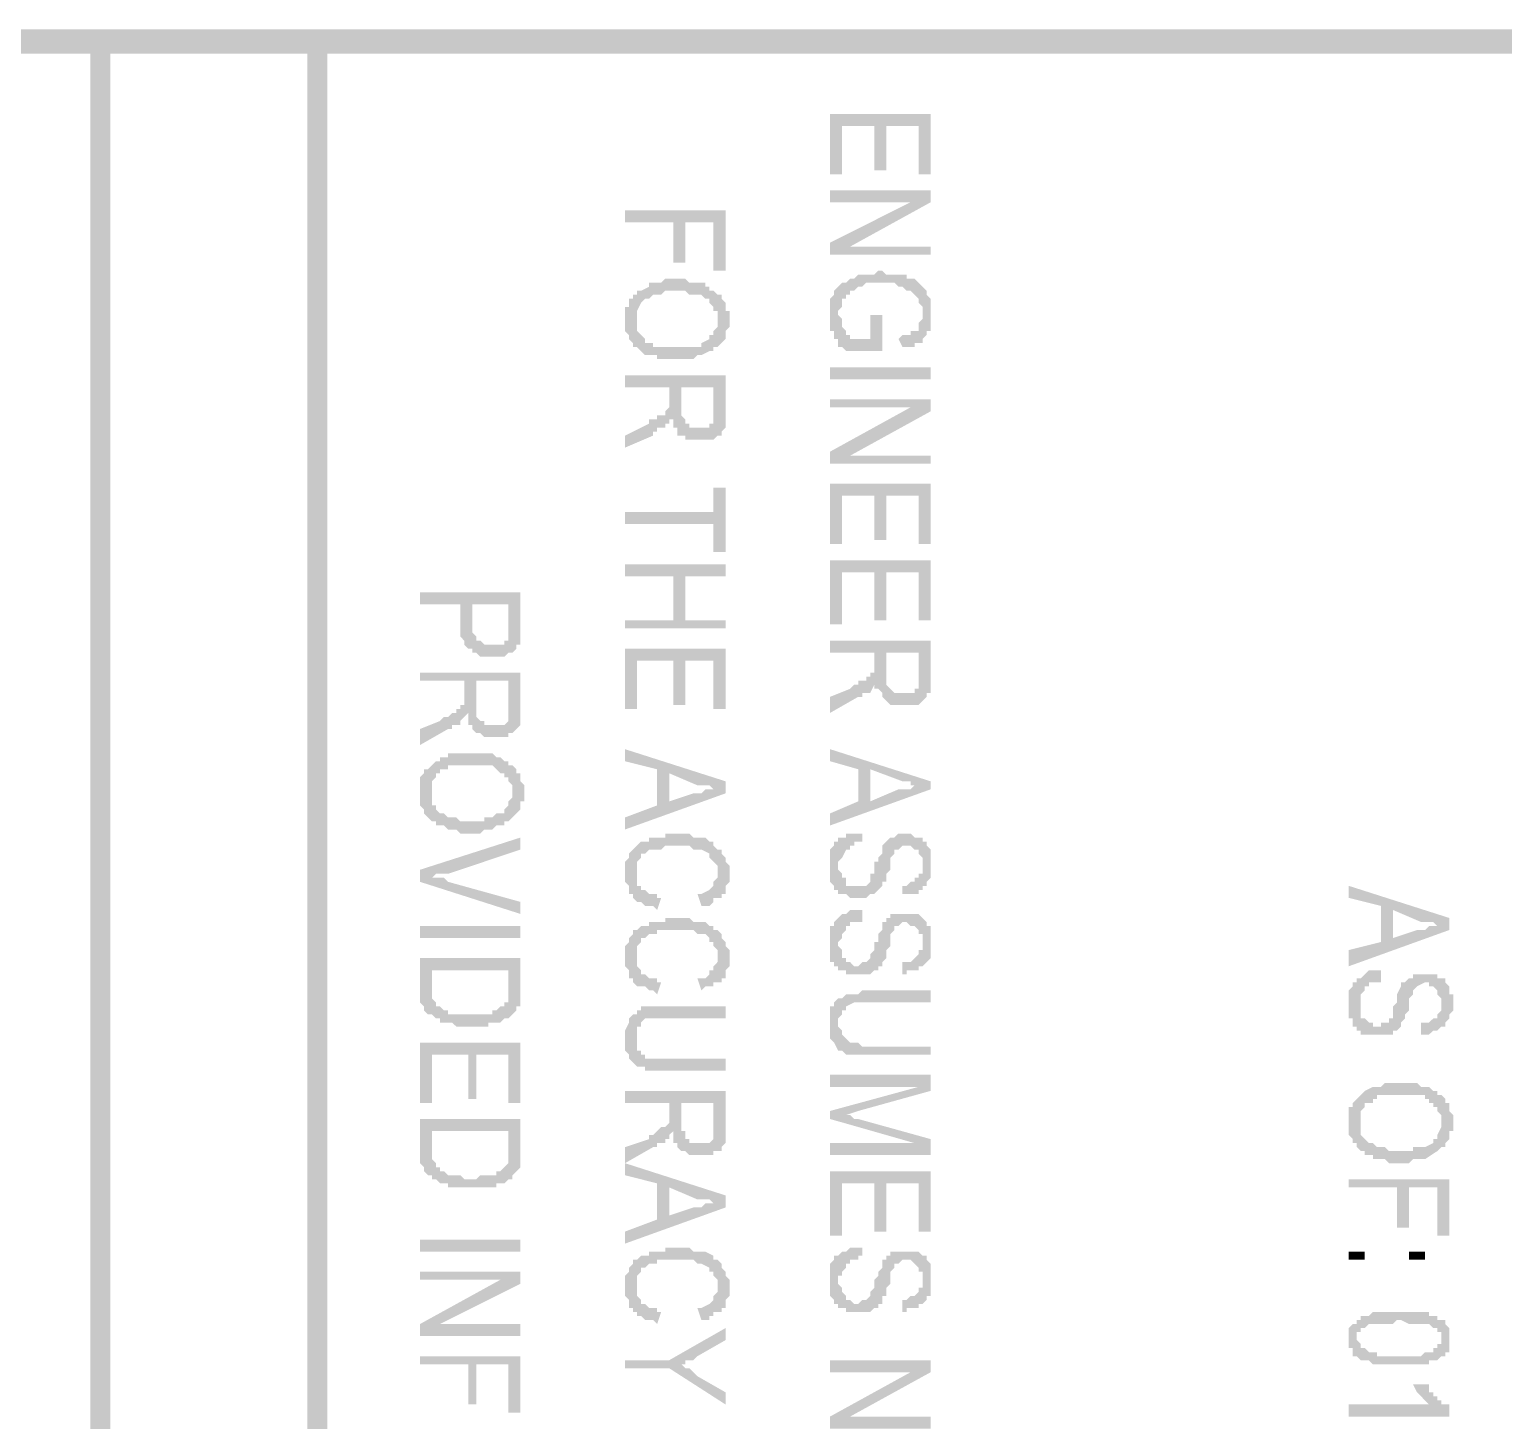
# Model space of a CAD drawing. Header units: inches. Extents: x -186 to 186, y -282 to 282.
# Drawn here: x 117.59 to 131.17, y -270.7 to -257.89 of the extents above; entities that cross this region are included whole.
import ezdxf

# ---------------------------------------------------------------- set-up
doc = ezdxf.new("R2010")
doc.units = ezdxf.units.IN
doc.header["$MEASUREMENT"] = 0
doc.layers.add('H', color=7, linetype='CONTINUOUS', lineweight=100)

msp = doc.modelspace()

# ---------------------------------------------------------------- hatches: boundary and pattern name
at = {"layer": 'H', "linetype": 'Continuous'}
for points in [[(186.111, -257.889), (-185.889, -258.111), (-186.111, -257.889)], [(185.889, -258.111), (186.111, -257.889), (-185.889, -258.111)], [(118.333, -258), (118.148, -258), (118.333, -282)], [(118.148, -258), (118.333, -282), (118.148, -282)], [(120.333, -258), (120.148, -258), (120.333, -282)], [(120.148, -258), (120.333, -282), (120.148, -282)], [(125.889, -259.222), (125.889, -258.667), (124.963, -258.667), (124.963, -259.222), (125.074, -259.222), (125.074, -258.778), (125.37, -258.778), (125.37, -259.185), (125.481, -259.185), (125.481, -258.778), (125.778, -258.778), (125.778, -259.222)], [(125.889, -259.481), (125.889, -259.37), (124.963, -259.37), (124.963, -259.481), (125.704, -259.481)], [(125.889, -259.481), (125.704, -259.481), (124.963, -259.852), (125.148, -259.889)], [(124, -260.111), (124, -259.556), (123.074, -259.556), (123.074, -259.667), (123.519, -259.667), (123.519, -260.037), (123.63, -260.037), (123.63, -259.667), (123.889, -259.667), (123.889, -260.111)], [(125.889, -259.963), (125.889, -259.889), (125.148, -259.889), (124.963, -259.852), (124.963, -259.963)], [(125.889, -260.519), (125.889, -260.444), (125.889, -260.407), (125.889, -260.37), (125.852, -260.333), (125.852, -260.296), (125.815, -260.259), (125.778, -260.222), (125.741, -260.185), (125.704, -260.185), (125.667, -260.185), (125.667, -260.148), (125.63, -260.148), (125.593, -260.148), (125.556, -260.148), (125.481, -260.148), (125.444, -260.111), (125.407, -260.111), (125.37, -260.148), (125.296, -260.148), (125.259, -260.148), (125.222, -260.148), (125.185, -260.185), (125.148, -260.185), (125.111, -260.222), (125.074, -260.222), (125.037, -260.259), (125, -260.296), (125, -260.333), (124.963, -260.37), (124.963, -260.407), (124.963, -260.444), (124.963, -260.593), (124.963, -260.63), (124.963, -260.667), (125, -260.667), (125, -260.704), (125, -260.741), (125.037, -260.741), (125.037, -260.778), (125.037, -260.815), (125.037, -260.481), (125.074, -260.444), (125.074, -260.407), (125.074, -260.37), (125.111, -260.37), (125.111, -260.333), (125.148, -260.333), (125.148, -260.296), (125.185, -260.296), (125.222, -260.259), (125.259, -260.259), (125.296, -260.222), (125.333, -260.222), (125.37, -260.222), (125.481, -260.222), (125.519, -260.222), (125.556, -260.222), (125.593, -260.259), (125.63, -260.259), (125.667, -260.296), (125.704, -260.296), (125.741, -260.333), (125.778, -260.37), (125.778, -260.407), (125.815, -260.444), (125.815, -260.519), (125.815, -260.741), (125.852, -260.704), (125.852, -260.667), (125.889, -260.667), (125.889, -260.63), (125.889, -260.593)], [(124.037, -260.556), (124.037, -260.481), (124, -260.481), (124, -260.444), (124, -260.407), (123.963, -260.37), (123.963, -260.333), (123.926, -260.333), (123.889, -260.296), (123.852, -260.296), (123.852, -260.259), (123.815, -260.259), (123.815, -260.222), (123.778, -260.222), (123.741, -260.222), (123.704, -260.222), (123.667, -260.222), (123.63, -260.185), (123.444, -260.185), (123.407, -260.222), (123.37, -260.222), (123.333, -260.222), (123.296, -260.222), (123.296, -260.259), (123.222, -260.296), (123.185, -260.296), (123.185, -260.333), (123.148, -260.333), (123.148, -260.37), (123.111, -260.37), (123.111, -260.407), (123.111, -260.444), (123.074, -260.444), (123.074, -260.481), (123.074, -260.63), (123.074, -260.667), (123.111, -260.704), (123.111, -260.741), (123.148, -260.778), (123.148, -260.815), (123.185, -260.556), (123.185, -260.519), (123.185, -260.481), (123.222, -260.407), (123.259, -260.37), (123.296, -260.37), (123.333, -260.333), (123.37, -260.333), (123.407, -260.333), (123.444, -260.296), (123.63, -260.296), (123.667, -260.333), (123.704, -260.333), (123.741, -260.333), (123.778, -260.333), (123.815, -260.37), (123.852, -260.37), (123.852, -260.407), (123.889, -260.444), (123.889, -260.481), (123.926, -260.481), (123.926, -260.815), (123.963, -260.778), (124, -260.741), (124, -260.704), (124, -260.667), (124.037, -260.63), (124.037, -260.593)], [(123.926, -260.815), (123.926, -260.556), (123.926, -260.63), (123.889, -260.667), (123.889, -260.704), (123.852, -260.704), (123.852, -260.741), (123.778, -260.778), (123.778, -260.815), (123.741, -260.815), (123.704, -260.815), (123.667, -260.815), (123.444, -260.815), (123.407, -260.815), (123.37, -260.815), (123.333, -260.815), (123.333, -260.778), (123.296, -260.778), (123.259, -260.778), (123.259, -260.741), (123.222, -260.704), (123.185, -260.667), (123.185, -260.63), (123.185, -260.556), (123.148, -260.815), (123.185, -260.815), (123.222, -260.852), (123.259, -260.889), (123.296, -260.889), (123.333, -260.889), (123.37, -260.889), (123.37, -260.926), (123.407, -260.926), (123.444, -260.926), (123.63, -260.926), (123.667, -260.926), (123.704, -260.926), (123.741, -260.889), (123.778, -260.889), (123.852, -260.852), (123.889, -260.852), (123.889, -260.815)], [(125.444, -260.852), (125.444, -260.519), (125.333, -260.519), (125.333, -260.741), (125.148, -260.741), (125.148, -260.704), (125.111, -260.704), (125.111, -260.667), (125.074, -260.63), (125.074, -260.593), (125.074, -260.556), (125.037, -260.519), (125.037, -260.815), (125.074, -260.815), (125.111, -260.852)], [(125.815, -260.741), (125.815, -260.519), (125.815, -260.556), (125.778, -260.593), (125.778, -260.63), (125.778, -260.667), (125.741, -260.667), (125.704, -260.667), (125.704, -260.704), (125.667, -260.704), (125.63, -260.704), (125.593, -260.741), (125.63, -260.815), (125.667, -260.815), (125.704, -260.815), (125.741, -260.815), (125.741, -260.778), (125.778, -260.778), (125.815, -260.778)], [(124, -261.407), (124, -261.074), (123.074, -261.074), (123.074, -261.185), (123.481, -261.185), (123.481, -261.296), (123.519, -261.481), (123.519, -261.519), (123.519, -261.556), (123.556, -261.556), (123.556, -261.593), (123.556, -261.63), (123.593, -261.63), (123.593, -261.185), (123.889, -261.185), (123.889, -261.407), (123.926, -261.63), (123.963, -261.63), (123.963, -261.593), (124, -261.556), (124, -261.519), (124, -261.481), (124, -261.444)], [(124.963, -261.111), (125.889, -261.111), (125.889, -261), (124.963, -261)], [(123.926, -261.63), (123.889, -261.407), (123.889, -261.481), (123.889, -261.519), (123.852, -261.519), (123.852, -261.556), (123.815, -261.556), (123.704, -261.556), (123.667, -261.556), (123.667, -261.519), (123.63, -261.519), (123.63, -261.481), (123.593, -261.444), (123.593, -261.185), (123.593, -261.63), (123.63, -261.63), (123.63, -261.667), (123.667, -261.667), (123.704, -261.667), (123.815, -261.667), (123.852, -261.667), (123.889, -261.667)], [(123.519, -261.481), (123.481, -261.296), (123.481, -261.333), (123.481, -261.37), (123.444, -261.407), (123.444, -261.444), (123.407, -261.444), (123.37, -261.444), (123.37, -261.481), (123.333, -261.481), (123.296, -261.481), (123.296, -261.519), (123.074, -261.63), (123.074, -261.741), (123.333, -261.63), (123.333, -261.593), (123.37, -261.593), (123.37, -261.556), (123.407, -261.556), (123.444, -261.556), (123.444, -261.519), (123.481, -261.519), (123.481, -261.481)], [(125.889, -261.407), (125.889, -261.296), (124.963, -261.296), (124.963, -261.37), (125.704, -261.37)], [(125.889, -261.407), (125.704, -261.37), (124.963, -261.778), (125.148, -261.815)], [(125.889, -261.889), (125.889, -261.815), (125.148, -261.815), (124.963, -261.778), (124.963, -261.889)], [(124, -262.704), (124, -262.111), (123.889, -262.111), (123.889, -262.333), (123.074, -262.333), (123.074, -262.444), (123.889, -262.444), (123.889, -262.704)], [(125.889, -262.63), (125.889, -262.074), (124.963, -262.074), (124.963, -262.63), (125.074, -262.63), (125.074, -262.185), (125.37, -262.185), (125.37, -262.593), (125.481, -262.593), (125.481, -262.185), (125.778, -262.185), (125.778, -262.63)], [(124, -262.926), (124, -262.815), (123.074, -262.815), (123.074, -262.926), (123.519, -262.926), (123.519, -263.333), (123.63, -262.926)], [(125.889, -263.333), (125.889, -262.778), (124.963, -262.778), (124.963, -263.37), (125.074, -263.37), (125.074, -262.889), (125.37, -262.889), (125.37, -263.333), (125.481, -263.333), (125.481, -262.889), (125.778, -262.889), (125.778, -263.333)], [(124, -263.407), (124, -263.333), (123.63, -263.333), (123.63, -262.926), (123.519, -263.333), (123.074, -263.333), (123.074, -263.407)], [(122.111, -263.37), (122.111, -263.074), (121.185, -263.074), (121.185, -263.185), (121.556, -263.185), (121.556, -263.481), (121.593, -263.519), (121.593, -263.556), (121.63, -263.593), (121.667, -263.593), (121.667, -263.63), (121.667, -263.185), (122, -263.185), (122, -263.63), (122.037, -263.63), (122.074, -263.593), (122.074, -263.556), (122.111, -263.556), (122.111, -263.519), (122.111, -263.481), (122.111, -263.407)], [(122, -263.63), (122, -263.37), (122, -263.444), (122, -263.481), (122, -263.519), (121.963, -263.519), (121.963, -263.556), (121.926, -263.556), (121.889, -263.556), (121.778, -263.556), (121.741, -263.519), (121.704, -263.519), (121.704, -263.481), (121.667, -263.444), (121.667, -263.185), (121.667, -263.63), (121.704, -263.63), (121.741, -263.667), (121.778, -263.667), (121.815, -263.667), (121.926, -263.667), (121.963, -263.667)], [(125.889, -263.852), (125.889, -263.519), (124.963, -263.519), (124.963, -263.63), (125.37, -263.63), (125.37, -263.741), (125.37, -263.889), (125.37, -263.963), (125.407, -263.963), (125.444, -264), (125.444, -264.037), (125.481, -264.074), (125.481, -263.63), (125.778, -263.63), (125.778, -263.852), (125.815, -264.074), (125.852, -264.037), (125.852, -264), (125.889, -264), (125.889, -263.963), (125.889, -263.926), (125.889, -263.889)], [(124, -264.148), (124, -263.593), (123.074, -263.593), (123.074, -264.148), (123.185, -264.148), (123.185, -263.704), (123.519, -263.704), (123.519, -264.111), (123.63, -264.111), (123.63, -263.704), (123.889, -263.704), (123.889, -264.148)], [(125.815, -264.074), (125.778, -263.852), (125.778, -263.926), (125.778, -263.963), (125.741, -263.963), (125.741, -264), (125.704, -264), (125.593, -264), (125.556, -264), (125.519, -263.963), (125.481, -263.926), (125.481, -263.889), (125.481, -263.63), (125.481, -264.074), (125.519, -264.111), (125.556, -264.111), (125.593, -264.111), (125.704, -264.111), (125.741, -264.111), (125.778, -264.111)], [(122.111, -264.148), (122.111, -263.815), (121.185, -263.815), (121.185, -263.889), (121.593, -263.889), (121.593, -264.037), (121.63, -264.185), (121.63, -264.222), (121.63, -264.259), (121.63, -264.296), (121.667, -264.296), (121.667, -264.333), (121.704, -264.37), (121.704, -263.889), (122, -263.889), (122, -264.148), (122.037, -264.37), (122.074, -264.333), (122.111, -264.296), (122.111, -264.259), (122.111, -264.222), (122.111, -264.185)], [(125.37, -263.889), (125.37, -263.741), (125.37, -263.778), (125.37, -263.815), (125.333, -263.815), (125.333, -263.852), (125.296, -263.852), (125.296, -263.889), (125.259, -263.889), (125.222, -263.889), (125.222, -263.926), (125.185, -263.926), (125.148, -263.963), (124.963, -264.037), (124.963, -264.185), (125.222, -264.037), (125.259, -264.037), (125.259, -264), (125.296, -264), (125.333, -264), (125.37, -263.926)], [(122.037, -264.37), (122, -264.148), (122, -264.222), (122, -264.259), (121.963, -264.296), (121.926, -264.296), (121.815, -264.296), (121.778, -264.296), (121.778, -264.259), (121.741, -264.259), (121.704, -264.222), (121.704, -264.185), (121.704, -263.889), (121.704, -264.37), (121.741, -264.37), (121.778, -264.407), (121.815, -264.407), (121.926, -264.407), (121.963, -264.407), (122, -264.407), (122, -264.37)], [(121.63, -264.185), (121.593, -264.037), (121.593, -264.074), (121.593, -264.111), (121.556, -264.111), (121.556, -264.148), (121.519, -264.148), (121.519, -264.185), (121.481, -264.185), (121.444, -264.222), (121.407, -264.222), (121.37, -264.259), (121.185, -264.333), (121.185, -264.481), (121.444, -264.333), (121.481, -264.333), (121.481, -264.296), (121.519, -264.296), (121.556, -264.296), (121.556, -264.259), (121.593, -264.222)], [(122.148, -264.926), (122.148, -264.852), (122.111, -264.815), (122.111, -264.741), (122.074, -264.741), (122.074, -264.704), (122.037, -264.667), (122, -264.667), (122, -264.63), (121.963, -264.63), (121.926, -264.593), (121.889, -264.593), (121.852, -264.556), (121.815, -264.556), (121.778, -264.556), (121.741, -264.556), (121.556, -264.556), (121.519, -264.556), (121.481, -264.556), (121.444, -264.556), (121.444, -264.593), (121.407, -264.593), (121.37, -264.593), (121.37, -264.63), (121.333, -264.63), (121.296, -264.667), (121.259, -264.704), (121.222, -264.704), (121.222, -264.741), (121.185, -264.778), (121.185, -264.815), (121.185, -264.852), (121.185, -265), (121.185, -265.037), (121.222, -265.074), (121.222, -265.111), (121.259, -265.148), (121.296, -264.926), (121.296, -264.852), (121.296, -264.815), (121.333, -264.778), (121.333, -264.741), (121.37, -264.741), (121.37, -264.704), (121.407, -264.704), (121.444, -264.704), (121.444, -264.667), (121.481, -264.667), (121.519, -264.667), (121.556, -264.667), (121.741, -264.667), (121.778, -264.667), (121.815, -264.667), (121.852, -264.667), (121.889, -264.704), (121.926, -264.741), (121.963, -264.741), (121.963, -264.778), (122, -264.778), (122, -264.815), (122.037, -264.852), (122.037, -265.148), (122.074, -265.111), (122.111, -265.074), (122.111, -265.037), (122.111, -265), (122.148, -265), (122.148, -264.963)], [(124, -264.926), (124, -264.815), (123.074, -264.519), (123.074, -264.63), (123.37, -264.704), (123.37, -265.037), (123.481, -264.741), (123.741, -264.852), (123.778, -264.852), (123.815, -264.852), (123.852, -264.852), (123.889, -264.889), (123.926, -264.889)], [(125.889, -264.889), (125.889, -264.815), (124.963, -264.519), (124.963, -264.63), (125.222, -264.704), (125.222, -265), (125.333, -264.704), (125.63, -264.815), (125.667, -264.815), (125.704, -264.815), (125.704, -264.852), (125.741, -264.852), (125.778, -264.852), (125.815, -264.852)], [(124, -264.926), (123.926, -264.889), (123.889, -264.889), (123.852, -264.889), (123.815, -264.889), (123.778, -264.926), (123.704, -264.926), (123.481, -265), (123.481, -264.741), (123.37, -265.037), (123.074, -265.148), (123.074, -265.259)], [(125.889, -264.889), (125.815, -264.852), (125.778, -264.852), (125.741, -264.852), (125.704, -264.889), (125.667, -264.889), (125.63, -264.889), (125.593, -264.889), (125.333, -265), (125.333, -264.704), (125.222, -265), (124.963, -265.111), (124.963, -265.222)], [(122.037, -265.148), (122.037, -264.926), (122.037, -264.963), (122, -265), (122, -265.037), (121.963, -265.074), (121.963, -265.111), (121.926, -265.111), (121.889, -265.111), (121.852, -265.148), (121.815, -265.148), (121.778, -265.148), (121.778, -265.185), (121.556, -265.185), (121.519, -265.148), (121.481, -265.148), (121.444, -265.148), (121.407, -265.111), (121.37, -265.111), (121.333, -265.074), (121.333, -265.037), (121.296, -265.037), (121.296, -265), (121.296, -264.963), (121.296, -264.926), (121.259, -265.148), (121.296, -265.185), (121.333, -265.185), (121.333, -265.222), (121.37, -265.222), (121.407, -265.222), (121.444, -265.259), (121.481, -265.259), (121.519, -265.259), (121.556, -265.296), (121.741, -265.296), (121.778, -265.259), (121.815, -265.259), (121.852, -265.259), (121.889, -265.222), (121.926, -265.222), (121.963, -265.222), (121.963, -265.185), (122, -265.185)], [(123.926, -265.444), (123.889, -265.407), (123.889, -265.37), (123.852, -265.37), (123.815, -265.333), (123.778, -265.333), (123.741, -265.333), (123.704, -265.333), (123.667, -265.296), (123.444, -265.296), (123.444, -265.333), (123.37, -265.333), (123.333, -265.333), (123.296, -265.333), (123.296, -265.37), (123.259, -265.37), (123.222, -265.37), (123.185, -265.407), (123.148, -265.444), (123.111, -265.481), (123.111, -265.519), (123.074, -265.556), (123.074, -265.741), (123.111, -265.778), (123.111, -265.815), (123.111, -265.852), (123.148, -265.852), (123.148, -265.889), (123.185, -265.667), (123.185, -265.593), (123.185, -265.556), (123.222, -265.519), (123.222, -265.481), (123.259, -265.481), (123.296, -265.444), (123.333, -265.444), (123.37, -265.444), (123.407, -265.444), (123.444, -265.407), (123.667, -265.407), (123.704, -265.444), (123.741, -265.444), (123.778, -265.444), (123.852, -265.481), (123.852, -265.519), (123.889, -265.556), (123.926, -265.593), (123.926, -265.667)], [(125.889, -265.556), (125.889, -265.519), (125.889, -265.481), (125.889, -265.444), (125.852, -265.407), (125.852, -265.37), (125.815, -265.37), (125.815, -265.333), (125.778, -265.333), (125.741, -265.333), (125.704, -265.296), (125.593, -265.296), (125.556, -265.333), (125.519, -265.333), (125.481, -265.37), (125.444, -265.407), (125.444, -265.444), (125.444, -265.481), (125.407, -265.519), (125.407, -265.556), (125.37, -265.556), (125.37, -265.593), (125.37, -265.63), (125.37, -265.667), (125.333, -265.667), (125.333, -265.704), (125.333, -265.741), (125.296, -265.778), (125.259, -265.778), (125.222, -265.778), (125.185, -265.778), (125.148, -265.778), (125.111, -265.778), (125.111, -265.741), (125.111, -265.704), (125.074, -265.704), (125.074, -265.667), (125.037, -265.63), (125.037, -265.333), (125.037, -265.37), (125, -265.37), (125, -265.407), (124.963, -265.444), (124.963, -265.481), (124.963, -265.519), (124.963, -265.667), (124.963, -265.704), (124.963, -265.741), (125, -265.778), (125, -265.815), (125.037, -265.815), (125.037, -265.852), (125.074, -265.852), (125.111, -265.852), (125.148, -265.889), (125.296, -265.889), (125.333, -265.852), (125.37, -265.852), (125.407, -265.815), (125.444, -265.778), (125.444, -265.741), (125.481, -265.741), (125.481, -265.704), (125.481, -265.667), (125.519, -265.63), (125.519, -265.593), (125.519, -265.556), (125.519, -265.519), (125.556, -265.481), (125.556, -265.444), (125.593, -265.444), (125.63, -265.407), (125.667, -265.407), (125.704, -265.407), (125.741, -265.444), (125.778, -265.444), (125.778, -265.481), (125.815, -265.519), (125.815, -265.556), (125.815, -265.815), (125.815, -265.778), (125.852, -265.778), (125.852, -265.741), (125.889, -265.704), (125.889, -265.667), (125.889, -265.593)], [(125.259, -265.37), (125.259, -265.296), (125.185, -265.296), (125.148, -265.296), (125.111, -265.296), (125.111, -265.333), (125.074, -265.333), (125.037, -265.333), (125.037, -265.593), (125.037, -265.556), (125.074, -265.519), (125.111, -265.444), (125.148, -265.444), (125.148, -265.407), (125.185, -265.407), (125.185, -265.37), (125.222, -265.37)], [(122.111, -265.444), (122.111, -265.333), (121.185, -265.63), (121.296, -265.704), (121.333, -265.667), (121.37, -265.667), (121.407, -265.667), (121.444, -265.667)], [(124.037, -265.667), (124.037, -265.593), (124, -265.556), (124, -265.519), (123.963, -265.481), (123.963, -265.444), (123.926, -265.444), (123.926, -265.667), (123.926, -265.704), (123.889, -265.741), (123.889, -265.778), (123.852, -265.815), (123.778, -265.852), (123.741, -265.852), (123.778, -265.963), (123.815, -265.963), (123.852, -265.963), (123.889, -265.926), (123.889, -265.889), (123.926, -265.889), (123.963, -265.889), (123.963, -265.852), (124, -265.852), (124, -265.815), (124, -265.778), (124.037, -265.741), (124.037, -265.704)], [(125.815, -265.815), (125.815, -265.556), (125.815, -265.667), (125.778, -265.667), (125.778, -265.704), (125.741, -265.704), (125.741, -265.741), (125.704, -265.741), (125.667, -265.778), (125.63, -265.778), (125.63, -265.852), (125.667, -265.852), (125.704, -265.852), (125.741, -265.852), (125.778, -265.852), (125.778, -265.815)], [(122.111, -266.037), (122.111, -265.926), (121.444, -265.741), (121.407, -265.704), (121.37, -265.704), (121.333, -265.704), (121.296, -265.704), (121.185, -265.63), (121.185, -265.741)], [(123.407, -265.889), (123.37, -265.889), (123.37, -265.852), (123.333, -265.852), (123.296, -265.852), (123.259, -265.815), (123.222, -265.815), (123.222, -265.778), (123.185, -265.778), (123.185, -265.704), (123.185, -265.667), (123.148, -265.889), (123.185, -265.926), (123.222, -265.926), (123.259, -265.963), (123.296, -265.963), (123.333, -265.963), (123.37, -266)], [(130.667, -266.185), (130.667, -266.074), (129.741, -265.778), (129.741, -265.889), (130.037, -265.963), (130.037, -266.296), (130.148, -266), (130.407, -266.111), (130.444, -266.111), (130.481, -266.111), (130.519, -266.111), (130.556, -266.148), (130.593, -266.148)], [(125.259, -266.111), (125.259, -266), (125.185, -266), (125.148, -266), (125.111, -266.037), (125.074, -266.037), (125.037, -266.074), (125.037, -266.333), (125.037, -266.296), (125.074, -266.259), (125.074, -266.222), (125.111, -266.185), (125.111, -266.148), (125.148, -266.148), (125.148, -266.111), (125.185, -266.111), (125.222, -266.111)], [(130.667, -266.185), (130.593, -266.148), (130.556, -266.148), (130.519, -266.148), (130.481, -266.148), (130.444, -266.185), (130.37, -266.185), (130.148, -266.259), (130.148, -266), (130.037, -266.296), (129.741, -266.37), (129.741, -266.519)], [(123.926, -266.185), (123.889, -266.185), (123.889, -266.148), (123.852, -266.148), (123.815, -266.111), (123.778, -266.111), (123.741, -266.111), (123.704, -266.111), (123.667, -266.074), (123.444, -266.074), (123.444, -266.111), (123.37, -266.111), (123.333, -266.111), (123.296, -266.111), (123.296, -266.148), (123.259, -266.148), (123.222, -266.148), (123.185, -266.185), (123.148, -266.185), (123.148, -266.222), (123.111, -266.259), (123.111, -266.296), (123.074, -266.333), (123.074, -266.519), (123.111, -266.556), (123.111, -266.593), (123.111, -266.63), (123.148, -266.63), (123.148, -266.667), (123.185, -266.444), (123.185, -266.37), (123.185, -266.333), (123.222, -266.296), (123.222, -266.259), (123.259, -266.259), (123.296, -266.222), (123.333, -266.222), (123.37, -266.222), (123.37, -266.185), (123.407, -266.185), (123.444, -266.185), (123.667, -266.185), (123.704, -266.185), (123.741, -266.222), (123.778, -266.222), (123.815, -266.222), (123.852, -266.259), (123.852, -266.296), (123.889, -266.296), (123.889, -266.333), (123.926, -266.37), (123.926, -266.444)], [(125.889, -266.296), (125.889, -266.222), (125.889, -266.185), (125.889, -266.148), (125.852, -266.148), (125.852, -266.111), (125.815, -266.074), (125.778, -266.037), (125.741, -266.037), (125.704, -266.037), (125.593, -266.037), (125.556, -266.037), (125.519, -266.037), (125.519, -266.074), (125.481, -266.074), (125.481, -266.111), (125.444, -266.111), (125.444, -266.148), (125.444, -266.185), (125.407, -266.222), (125.407, -266.296), (125.37, -266.296), (125.37, -266.333), (125.37, -266.37), (125.333, -266.407), (125.333, -266.444), (125.296, -266.481), (125.259, -266.481), (125.222, -266.519), (125.185, -266.519), (125.148, -266.481), (125.111, -266.481), (125.111, -266.444), (125.074, -266.444), (125.074, -266.407), (125.074, -266.37), (125.037, -266.333), (125.037, -266.074), (125, -266.111), (125, -266.148), (124.963, -266.148), (124.963, -266.185), (124.963, -266.222), (124.963, -266.407), (124.963, -266.444), (124.963, -266.481), (125, -266.481), (125, -266.519), (125.037, -266.519), (125.037, -266.556), (125.074, -266.556), (125.111, -266.556), (125.111, -266.593), (125.148, -266.593), (125.296, -266.593), (125.333, -266.593), (125.37, -266.556), (125.407, -266.556), (125.407, -266.519), (125.444, -266.519), (125.444, -266.481), (125.481, -266.444), (125.481, -266.407), (125.481, -266.37), (125.519, -266.333), (125.519, -266.296), (125.519, -266.259), (125.519, -266.222), (125.556, -266.185), (125.556, -266.148), (125.593, -266.148), (125.63, -266.111), (125.667, -266.111), (125.704, -266.148), (125.741, -266.148), (125.778, -266.185), (125.778, -266.222), (125.815, -266.222), (125.815, -266.296), (125.815, -266.519), (125.852, -266.481), (125.889, -266.444), (125.889, -266.407), (125.889, -266.37), (125.889, -266.333)], [(121.185, -266.259), (122.111, -266.259), (122.111, -266.148), (121.185, -266.148)], [(124.037, -266.444), (124.037, -266.37), (124, -266.333), (124, -266.296), (123.963, -266.259), (123.963, -266.222), (123.926, -266.185), (123.926, -266.444), (123.926, -266.481), (123.889, -266.519), (123.889, -266.556), (123.852, -266.556), (123.852, -266.593), (123.815, -266.63), (123.778, -266.63), (123.741, -266.63), (123.778, -266.741), (123.815, -266.704), (123.852, -266.704), (123.889, -266.704), (123.889, -266.667), (123.926, -266.667), (123.963, -266.667), (123.963, -266.63), (124, -266.63), (124, -266.593), (124, -266.556), (124.037, -266.519), (124.037, -266.481)], [(125.815, -266.519), (125.815, -266.296), (125.815, -266.37), (125.778, -266.37), (125.778, -266.407), (125.741, -266.444), (125.704, -266.481), (125.667, -266.481), (125.63, -266.481), (125.63, -266.593), (125.667, -266.593), (125.667, -266.556), (125.704, -266.556), (125.741, -266.556), (125.778, -266.556), (125.778, -266.519)], [(122.111, -266.704), (122.111, -266.444), (121.185, -266.444), (121.185, -266.815), (121.185, -266.852), (121.222, -266.889), (121.222, -266.926), (121.259, -266.963), (121.296, -266.963), (121.296, -266.556), (122, -266.556), (122, -266.704), (122.037, -266.963), (122.074, -266.926), (122.074, -266.889), (122.111, -266.889), (122.111, -266.852), (122.111, -266.815), (122.111, -266.741)], [(123.407, -266.667), (123.37, -266.667), (123.37, -266.63), (123.333, -266.63), (123.296, -266.63), (123.259, -266.593), (123.222, -266.593), (123.222, -266.556), (123.185, -266.519), (123.185, -266.481), (123.185, -266.444), (123.148, -266.667), (123.185, -266.704), (123.222, -266.704), (123.259, -266.704), (123.296, -266.741), (123.333, -266.741), (123.37, -266.778)], [(122.037, -266.963), (122, -266.704), (122, -266.778), (122, -266.815), (122, -266.852), (121.963, -266.852), (121.963, -266.889), (121.926, -266.889), (121.889, -266.926), (121.852, -266.926), (121.852, -266.963), (121.815, -266.963), (121.741, -266.963), (121.704, -266.963), (121.593, -266.963), (121.556, -266.963), (121.519, -266.963), (121.481, -266.963), (121.444, -266.963), (121.444, -266.926), (121.407, -266.926), (121.37, -266.889), (121.333, -266.889), (121.333, -266.852), (121.296, -266.815), (121.296, -266.778), (121.296, -266.741), (121.296, -266.556), (121.296, -266.963), (121.333, -267), (121.37, -267), (121.37, -267.037), (121.407, -267.037), (121.444, -267.037), (121.481, -267.037), (121.519, -267.074), (121.593, -267.074), (121.63, -267.074), (121.704, -267.074), (121.815, -267.074), (121.815, -267.037), (121.889, -267.037), (121.926, -267.037), (121.963, -267), (122, -267)], [(130.704, -266.852), (130.704, -266.778), (130.667, -266.778), (130.667, -266.741), (130.667, -266.704), (130.63, -266.667), (130.63, -266.63), (130.593, -266.63), (130.556, -266.63), (130.556, -266.593), (130.519, -266.593), (130.481, -266.593), (130.37, -266.593), (130.333, -266.593), (130.333, -266.63), (130.296, -266.63), (130.259, -266.667), (130.222, -266.667), (130.222, -266.704), (130.185, -266.778), (130.185, -266.815), (130.185, -266.852), (130.148, -266.889), (130.148, -266.926), (130.148, -266.963), (130.148, -267), (130.111, -267), (130.111, -267.037), (130.074, -267.037), (130.037, -267.037), (130.037, -267.074), (129.963, -267.074), (129.963, -267.037), (129.926, -267.037), (129.889, -267), (129.852, -267), (129.852, -266.963), (129.852, -266.926), (129.852, -266.889), (129.852, -266.63), (129.815, -266.63), (129.815, -266.667), (129.778, -266.667), (129.778, -266.704), (129.741, -266.741), (129.741, -266.778), (129.741, -266.963), (129.741, -267), (129.778, -267), (129.778, -267.037), (129.778, -267.074), (129.815, -267.074), (129.815, -267.111), (129.852, -267.111), (129.852, -267.148), (129.889, -267.148), (129.926, -267.148), (130.074, -267.148), (130.111, -267.148), (130.148, -267.148), (130.148, -267.111), (130.185, -267.111), (130.222, -267.074), (130.222, -267.037), (130.259, -267), (130.259, -266.963), (130.296, -266.926), (130.296, -266.889), (130.296, -266.852), (130.296, -266.815), (130.333, -266.778), (130.333, -266.741), (130.37, -266.704), (130.444, -266.667), (130.481, -266.667), (130.481, -266.704), (130.519, -266.704), (130.556, -266.741), (130.556, -266.778), (130.593, -266.815), (130.593, -266.852), (130.593, -267.074), (130.63, -267.074), (130.63, -267.037), (130.667, -267), (130.667, -266.963), (130.704, -266.926), (130.704, -266.889)], [(130.037, -266.667), (130.037, -266.556), (129.963, -266.556), (129.926, -266.556), (129.889, -266.593), (129.852, -266.63), (129.852, -266.889), (129.852, -266.852), (129.852, -266.815), (129.852, -266.778), (129.889, -266.741), (129.889, -266.704), (129.926, -266.704), (129.926, -266.667), (129.963, -266.667), (130, -266.667)], [(125.889, -267.333), (125.889, -267.259), (125.259, -267.259), (125.222, -267.222), (125.185, -267.222), (125.148, -267.222), (125.111, -267.185), (125.074, -267.148), (125.074, -267.111), (125.037, -267.074), (125.037, -266.815), (125, -266.852), (125, -266.889), (124.963, -266.889), (124.963, -266.926), (124.963, -266.963), (124.963, -267.111), (124.963, -267.148), (124.963, -267.185), (125, -267.222), (125.037, -267.296), (125.074, -267.296), (125.111, -267.333), (125.148, -267.333), (125.185, -267.333), (125.222, -267.333), (125.37, -267.333)], [(125.889, -266.852), (125.889, -266.741), (125.259, -266.741), (125.222, -266.778), (125.185, -266.778), (125.148, -266.778), (125.111, -266.778), (125.074, -266.815), (125.037, -266.815), (125.037, -267.037), (125.037, -267), (125.074, -266.963), (125.074, -266.926), (125.111, -266.926), (125.111, -266.889), (125.185, -266.852), (125.222, -266.852), (125.37, -266.852)], [(124, -267), (124, -266.889), (123.37, -266.889), (123.333, -266.889), (123.296, -266.889), (123.259, -266.889), (123.222, -266.889), (123.222, -266.926), (123.185, -266.926), (123.185, -266.963), (123.185, -267.185), (123.185, -267.148), (123.185, -267.111), (123.185, -267.074), (123.222, -267.074), (123.222, -267.037), (123.259, -267), (123.296, -267), (123.333, -267), (123.37, -267), (123.481, -267)], [(130.593, -267.074), (130.593, -266.852), (130.593, -266.926), (130.556, -266.963), (130.556, -267), (130.519, -267), (130.481, -267.037), (130.407, -267.037), (130.407, -267.148), (130.444, -267.148), (130.481, -267.148), (130.519, -267.111), (130.556, -267.111)], [(124, -267.481), (124, -267.37), (123.37, -267.37), (123.296, -267.37), (123.259, -267.37), (123.259, -267.333), (123.222, -267.333), (123.222, -267.296), (123.185, -267.296), (123.185, -267.259), (123.185, -267.222), (123.185, -266.963), (123.148, -266.963), (123.111, -267), (123.111, -267.037), (123.074, -267.111), (123.074, -267.259), (123.074, -267.296), (123.111, -267.333), (123.111, -267.37), (123.148, -267.407), (123.185, -267.444), (123.222, -267.444), (123.259, -267.444), (123.259, -267.481), (123.296, -267.481), (123.333, -267.481), (123.481, -267.481)], [(122.111, -267.778), (122.111, -267.222), (121.185, -267.222), (121.185, -267.778), (121.296, -267.778), (121.296, -267.333), (121.63, -267.333), (121.63, -267.741), (121.704, -267.741), (121.704, -267.333), (122, -267.333), (122, -267.778)], [(125.889, -267.667), (125.889, -267.519), (124.963, -267.519), (124.963, -267.63), (125.778, -267.63)], [(125.889, -267.667), (125.778, -267.63), (124.963, -267.852), (125.111, -267.889), (125.222, -267.852)], [(130.704, -267.963), (130.704, -267.889), (130.667, -267.852), (130.667, -267.778), (130.63, -267.778), (130.63, -267.741), (130.593, -267.704), (130.556, -267.704), (130.556, -267.667), (130.519, -267.667), (130.481, -267.63), (130.444, -267.63), (130.407, -267.63), (130.37, -267.593), (130.333, -267.593), (130.296, -267.593), (130.111, -267.593), (130.074, -267.593), (130.037, -267.63), (130, -267.63), (129.963, -267.63), (129.889, -267.667), (129.852, -267.704), (129.815, -267.741), (129.778, -267.778), (129.778, -267.815), (129.741, -267.815), (129.741, -267.852), (129.741, -267.889), (129.741, -268.037), (129.741, -268.074), (129.778, -268.111), (129.778, -268.148), (129.815, -268.148), (129.815, -268.185), (129.852, -267.963), (129.852, -267.889), (129.852, -267.852), (129.889, -267.815), (129.889, -267.778), (129.926, -267.778), (129.963, -267.778), (129.963, -267.741), (130, -267.741), (130, -267.704), (130.037, -267.704), (130.074, -267.704), (130.111, -267.704), (130.296, -267.704), (130.333, -267.704), (130.37, -267.704), (130.407, -267.704), (130.444, -267.704), (130.444, -267.741), (130.481, -267.741), (130.481, -267.778), (130.519, -267.778), (130.519, -267.815), (130.556, -267.815), (130.556, -267.852), (130.593, -267.889), (130.593, -268.185), (130.63, -268.185), (130.63, -268.148), (130.667, -268.111), (130.667, -268.074), (130.667, -268.037), (130.704, -268.037), (130.704, -268)], [(124, -268), (124, -267.667), (123.074, -267.667), (123.074, -267.778), (123.481, -267.778), (123.481, -267.889), (123.519, -268.037), (123.519, -268.111), (123.519, -268.148), (123.556, -268.148), (123.556, -268.185), (123.593, -268.222), (123.593, -267.778), (123.889, -267.778), (123.889, -268), (123.926, -268.222), (123.963, -268.222), (123.963, -268.185), (124, -268.148), (124, -268.111), (124, -268.074), (124, -268.037)], [(123.519, -268.037), (123.481, -267.889), (123.481, -267.926), (123.481, -267.963), (123.444, -268), (123.407, -268), (123.37, -268.037), (123.333, -268.074), (123.296, -268.074), (123.296, -268.111), (123.074, -268.185), (123.074, -268.333), (123.333, -268.185), (123.37, -268.185), (123.37, -268.148), (123.407, -268.148), (123.444, -268.148), (123.444, -268.111), (123.481, -268.111), (123.481, -268.074)], [(123.926, -268.222), (123.889, -268), (123.889, -268.074), (123.889, -268.111), (123.852, -268.148), (123.815, -268.148), (123.704, -268.148), (123.667, -268.148), (123.667, -268.111), (123.63, -268.111), (123.63, -268.074), (123.63, -268.037), (123.593, -268.037), (123.593, -267.778), (123.593, -268.222), (123.63, -268.222), (123.667, -268.259), (123.704, -268.259), (123.815, -268.259), (123.852, -268.259), (123.889, -268.259), (123.889, -268.222)], [(125.889, -268.259), (125.889, -268.111), (125.222, -267.926), (125.185, -267.926), (125.148, -267.889), (125.111, -267.889), (124.963, -267.852), (124.963, -267.926), (125.741, -268.148)], [(122.111, -268.185), (122.111, -267.926), (121.185, -267.926), (121.185, -268.296), (121.185, -268.333), (121.222, -268.37), (121.222, -268.407), (121.259, -268.444), (121.296, -268.444), (121.296, -268.481), (121.296, -268.037), (122, -268.037), (122, -268.185), (122.037, -268.481), (122.037, -268.444), (122.074, -268.407), (122.111, -268.37), (122.111, -268.333), (122.111, -268.296), (122.111, -268.222)], [(122.037, -268.481), (122, -268.185), (122, -268.259), (122, -268.296), (122, -268.333), (121.963, -268.37), (121.926, -268.407), (121.889, -268.407), (121.889, -268.444), (121.852, -268.444), (121.815, -268.444), (121.741, -268.444), (121.704, -268.481), (121.593, -268.481), (121.556, -268.444), (121.519, -268.444), (121.481, -268.444), (121.444, -268.444), (121.407, -268.407), (121.37, -268.407), (121.37, -268.37), (121.333, -268.37), (121.333, -268.333), (121.296, -268.296), (121.296, -268.259), (121.296, -268.222), (121.296, -268.037), (121.296, -268.481), (121.333, -268.481), (121.37, -268.519), (121.407, -268.519), (121.444, -268.519), (121.444, -268.556), (121.481, -268.556), (121.519, -268.556), (121.593, -268.556), (121.63, -268.556), (121.704, -268.556), (121.815, -268.556), (121.889, -268.556), (121.889, -268.519), (121.926, -268.519), (121.963, -268.519), (122, -268.481)], [(130.593, -268.185), (130.593, -267.963), (130.593, -268), (130.556, -268.074), (130.556, -268.111), (130.519, -268.111), (130.519, -268.148), (130.444, -268.185), (130.407, -268.185), (130.37, -268.185), (130.333, -268.185), (130.333, -268.222), (130.111, -268.222), (130.074, -268.185), (130.037, -268.185), (130, -268.185), (129.963, -268.148), (129.926, -268.148), (129.889, -268.111), (129.852, -268.074), (129.852, -268.037), (129.852, -268), (129.852, -267.963), (129.815, -268.185), (129.852, -268.222), (129.889, -268.222), (129.889, -268.259), (129.926, -268.259), (129.963, -268.259), (129.963, -268.296), (130, -268.296), (130.037, -268.296), (130.074, -268.296), (130.111, -268.333), (130.296, -268.333), (130.333, -268.296), (130.37, -268.296), (130.407, -268.296), (130.444, -268.296), (130.556, -268.222)], [(125.889, -268.259), (125.741, -268.148), (124.963, -268.148), (124.963, -268.259)], [(124, -268.741), (124, -268.63), (123.074, -268.333), (123.074, -268.444), (123.37, -268.519), (123.37, -268.852), (123.481, -268.556), (123.741, -268.667), (123.778, -268.667), (123.815, -268.667), (123.852, -268.667), (123.889, -268.704), (123.926, -268.704)], [(125.889, -268.963), (125.889, -268.407), (124.963, -268.407), (124.963, -269), (125.074, -269), (125.074, -268.519), (125.37, -268.519), (125.37, -268.963), (125.481, -268.963), (125.481, -268.519), (125.778, -268.519), (125.778, -268.963)], [(124, -268.741), (123.926, -268.704), (123.889, -268.704), (123.852, -268.704), (123.815, -268.704), (123.778, -268.741), (123.704, -268.741), (123.481, -268.815), (123.481, -268.556), (123.37, -268.852), (123.074, -268.963), (123.074, -269.074)], [(130.667, -269), (130.667, -268.481), (129.741, -268.481), (129.741, -268.556), (130.185, -268.556), (130.185, -268.926), (130.296, -268.926), (130.296, -268.556), (130.556, -268.556), (130.556, -269)], [(121.185, -269.148), (122.111, -269.148), (122.111, -269.037), (121.185, -269.037)], [(123.926, -269.222), (123.889, -269.222), (123.889, -269.185), (123.815, -269.148), (123.778, -269.148), (123.741, -269.148), (123.704, -269.148), (123.667, -269.111), (123.444, -269.111), (123.444, -269.148), (123.37, -269.148), (123.333, -269.148), (123.296, -269.148), (123.296, -269.185), (123.259, -269.185), (123.222, -269.185), (123.185, -269.222), (123.148, -269.222), (123.148, -269.259), (123.111, -269.296), (123.111, -269.333), (123.074, -269.37), (123.074, -269.556), (123.111, -269.593), (123.111, -269.63), (123.111, -269.667), (123.148, -269.667), (123.148, -269.704), (123.185, -269.481), (123.185, -269.407), (123.185, -269.37), (123.222, -269.333), (123.222, -269.296), (123.259, -269.296), (123.296, -269.259), (123.333, -269.259), (123.37, -269.259), (123.37, -269.222), (123.407, -269.222), (123.444, -269.222), (123.667, -269.222), (123.704, -269.222), (123.741, -269.259), (123.778, -269.259), (123.852, -269.296), (123.852, -269.333), (123.889, -269.333), (123.889, -269.37), (123.926, -269.407), (123.926, -269.481)], [(125.259, -269.185), (125.259, -269.111), (125.185, -269.111), (125.148, -269.111), (125.111, -269.148), (125.074, -269.148), (125.037, -269.185), (125.037, -269.444), (125.037, -269.37), (125.074, -269.37), (125.074, -269.333), (125.111, -269.296), (125.111, -269.259), (125.148, -269.259), (125.148, -269.222), (125.185, -269.222), (125.222, -269.222), (125.222, -269.185)], [(124.037, -269.481), (124.037, -269.407), (124, -269.37), (124, -269.333), (123.963, -269.296), (123.963, -269.259), (123.926, -269.222), (123.926, -269.481), (123.926, -269.519), (123.889, -269.556), (123.889, -269.593), (123.852, -269.63), (123.778, -269.667), (123.741, -269.667), (123.778, -269.778), (123.815, -269.778), (123.852, -269.778), (123.852, -269.741), (123.889, -269.741), (123.889, -269.704), (123.926, -269.704), (123.963, -269.704), (123.963, -269.667), (124, -269.667), (124, -269.63), (124, -269.593), (124.037, -269.556), (124.037, -269.519)], [(125.889, -269.407), (125.889, -269.333), (125.889, -269.296), (125.889, -269.259), (125.852, -269.222), (125.852, -269.185), (125.815, -269.185), (125.778, -269.148), (125.741, -269.148), (125.704, -269.148), (125.593, -269.148), (125.556, -269.148), (125.519, -269.148), (125.519, -269.185), (125.481, -269.185), (125.481, -269.222), (125.444, -269.222), (125.444, -269.259), (125.444, -269.296), (125.407, -269.333), (125.407, -269.37), (125.37, -269.407), (125.37, -269.444), (125.37, -269.481), (125.333, -269.519), (125.333, -269.556), (125.296, -269.593), (125.259, -269.593), (125.222, -269.63), (125.185, -269.63), (125.148, -269.593), (125.111, -269.593), (125.111, -269.556), (125.074, -269.519), (125.074, -269.481), (125.037, -269.444), (125.037, -269.185), (125, -269.185), (125, -269.222), (124.963, -269.259), (124.963, -269.296), (124.963, -269.333), (124.963, -269.519), (124.963, -269.556), (125, -269.593), (125, -269.63), (125.037, -269.63), (125.037, -269.667), (125.074, -269.667), (125.111, -269.667), (125.111, -269.704), (125.148, -269.704), (125.296, -269.704), (125.333, -269.704), (125.37, -269.667), (125.407, -269.667), (125.407, -269.63), (125.444, -269.63), (125.444, -269.593), (125.444, -269.556), (125.481, -269.556), (125.481, -269.519), (125.481, -269.481), (125.519, -269.444), (125.519, -269.407), (125.519, -269.37), (125.519, -269.333), (125.556, -269.296), (125.556, -269.259), (125.593, -269.259), (125.63, -269.222), (125.667, -269.222), (125.704, -269.222), (125.741, -269.259), (125.778, -269.296), (125.778, -269.333), (125.815, -269.333), (125.815, -269.407), (125.815, -269.63), (125.852, -269.593), (125.852, -269.556), (125.889, -269.556), (125.889, -269.519), (125.889, -269.481), (125.889, -269.444)], [(129.741, -269.222), (129.889, -269.222), (129.889, -269.148), (129.741, -269.148)], [(130.296, -269.222), (130.444, -269.222), (130.444, -269.148), (130.296, -269.148)], [(122.111, -269.444), (122.111, -269.333), (121.185, -269.333), (121.185, -269.407), (121.926, -269.407)], [(122.111, -269.444), (121.926, -269.407), (121.185, -269.815), (121.37, -269.815)], [(123.407, -269.704), (123.37, -269.704), (123.37, -269.667), (123.333, -269.667), (123.296, -269.667), (123.259, -269.63), (123.222, -269.63), (123.222, -269.593), (123.185, -269.556), (123.185, -269.519), (123.185, -269.481), (123.148, -269.704), (123.185, -269.704), (123.185, -269.741), (123.222, -269.741), (123.259, -269.778), (123.296, -269.778), (123.333, -269.778), (123.37, -269.815)], [(125.815, -269.63), (125.815, -269.407), (125.815, -269.481), (125.778, -269.481), (125.778, -269.519), (125.741, -269.556), (125.704, -269.556), (125.667, -269.593), (125.63, -269.593), (125.63, -269.704), (125.667, -269.704), (125.667, -269.667), (125.704, -269.667), (125.741, -269.667), (125.778, -269.667), (125.778, -269.63)], [(130.593, -270.111), (130.593, -269.963), (130.593, -270), (130.556, -270), (130.556, -270.037), (130.519, -270.037), (130.519, -270.074), (130.481, -270.074), (130.444, -270.074), (130.407, -270.111), (130, -270.111), (130, -270.074), (129.963, -270.074), (129.926, -270.074), (129.889, -270.037), (129.852, -270.037), (129.852, -270), (129.815, -269.963), (129.815, -269.778), (129.815, -269.815), (129.778, -269.815), (129.741, -269.852), (129.741, -269.889), (129.741, -270), (129.741, -270.037), (129.778, -270.037), (129.778, -270.074), (129.778, -270.111), (129.815, -270.111), (129.852, -270.148), (129.889, -270.148), (129.926, -270.148), (129.963, -270.185), (130, -270.185), (130.074, -270.185), (130.111, -270.185), (130.296, -270.185), (130.407, -270.185), (130.444, -270.185), (130.481, -270.185), (130.481, -270.148), (130.519, -270.148), (130.556, -270.148)], [(130.667, -269.963), (130.667, -269.889), (130.667, -269.852), (130.63, -269.815), (130.63, -269.778), (130.556, -269.778), (130.556, -269.741), (130.519, -269.741), (130.481, -269.741), (130.481, -269.704), (130.444, -269.704), (130.407, -269.704), (130.333, -269.704), (130.296, -269.704), (130.111, -269.704), (130.074, -269.704), (130, -269.704), (129.963, -269.704), (129.926, -269.741), (129.889, -269.741), (129.852, -269.741), (129.852, -269.778), (129.815, -269.778), (129.815, -269.963), (129.815, -269.889), (129.852, -269.889), (129.852, -269.852), (129.889, -269.852), (129.926, -269.815), (129.963, -269.815), (130, -269.815), (130.148, -269.815), (130.185, -269.778), (130.222, -269.778), (130.296, -269.815), (130.407, -269.815), (130.444, -269.815), (130.481, -269.815), (130.519, -269.852), (130.556, -269.852), (130.556, -269.889), (130.593, -269.889), (130.593, -269.963), (130.593, -270.111), (130.63, -270.111), (130.63, -270.074), (130.667, -270.074), (130.667, -270.037), (130.667, -270)], [(122.111, -269.926), (122.111, -269.815), (121.37, -269.815), (121.185, -269.815), (121.185, -269.926)], [(124, -269.963), (124, -269.852), (123.481, -270.148), (123.556, -270.185), (123.593, -270.185), (123.63, -270.185), (123.63, -270.148), (123.667, -270.148), (123.704, -270.148), (123.741, -270.111)], [(122.111, -270.63), (122.111, -270.111), (121.185, -270.111), (121.185, -270.185), (121.63, -270.185), (121.63, -270.556), (121.704, -270.556), (121.704, -270.185), (122, -270.185), (122, -270.63)], [(124, -270.556), (124, -270.444), (123.741, -270.296), (123.704, -270.259), (123.667, -270.222), (123.63, -270.222), (123.593, -270.185), (123.556, -270.185), (123.481, -270.148), (123.074, -270.148), (123.074, -270.222), (123.481, -270.222)], [(125.889, -270.259), (125.889, -270.148), (124.963, -270.148), (124.963, -270.259), (125.704, -270.259)], [(125.889, -270.259), (125.704, -270.259), (124.963, -270.667), (125.148, -270.667)], [(130.667, -270.667), (130.667, -270.593), (130.667, -270.556), (130.63, -270.556), (130.593, -270.556), (130.593, -270.519), (130.556, -270.519), (130.556, -270.481), (130.519, -270.481), (130.519, -270.444), (130.481, -270.444), (130.481, -270.407), (130.481, -270.556), (129.741, -270.556), (129.741, -270.667)], [(130.481, -270.407), (130.481, -270.37), (130.444, -270.37), (130.333, -270.37), (130.37, -270.444), (130.407, -270.481), (130.444, -270.519), (130.481, -270.556)], [(125.889, -270.778), (125.889, -270.667), (125.148, -270.667), (124.963, -270.667), (124.963, -270.778)]]:
    msp.add_hatch(color=0, dxfattribs=at).paths.add_polyline_path(points)

doc.saveas('drawing.dxf')
